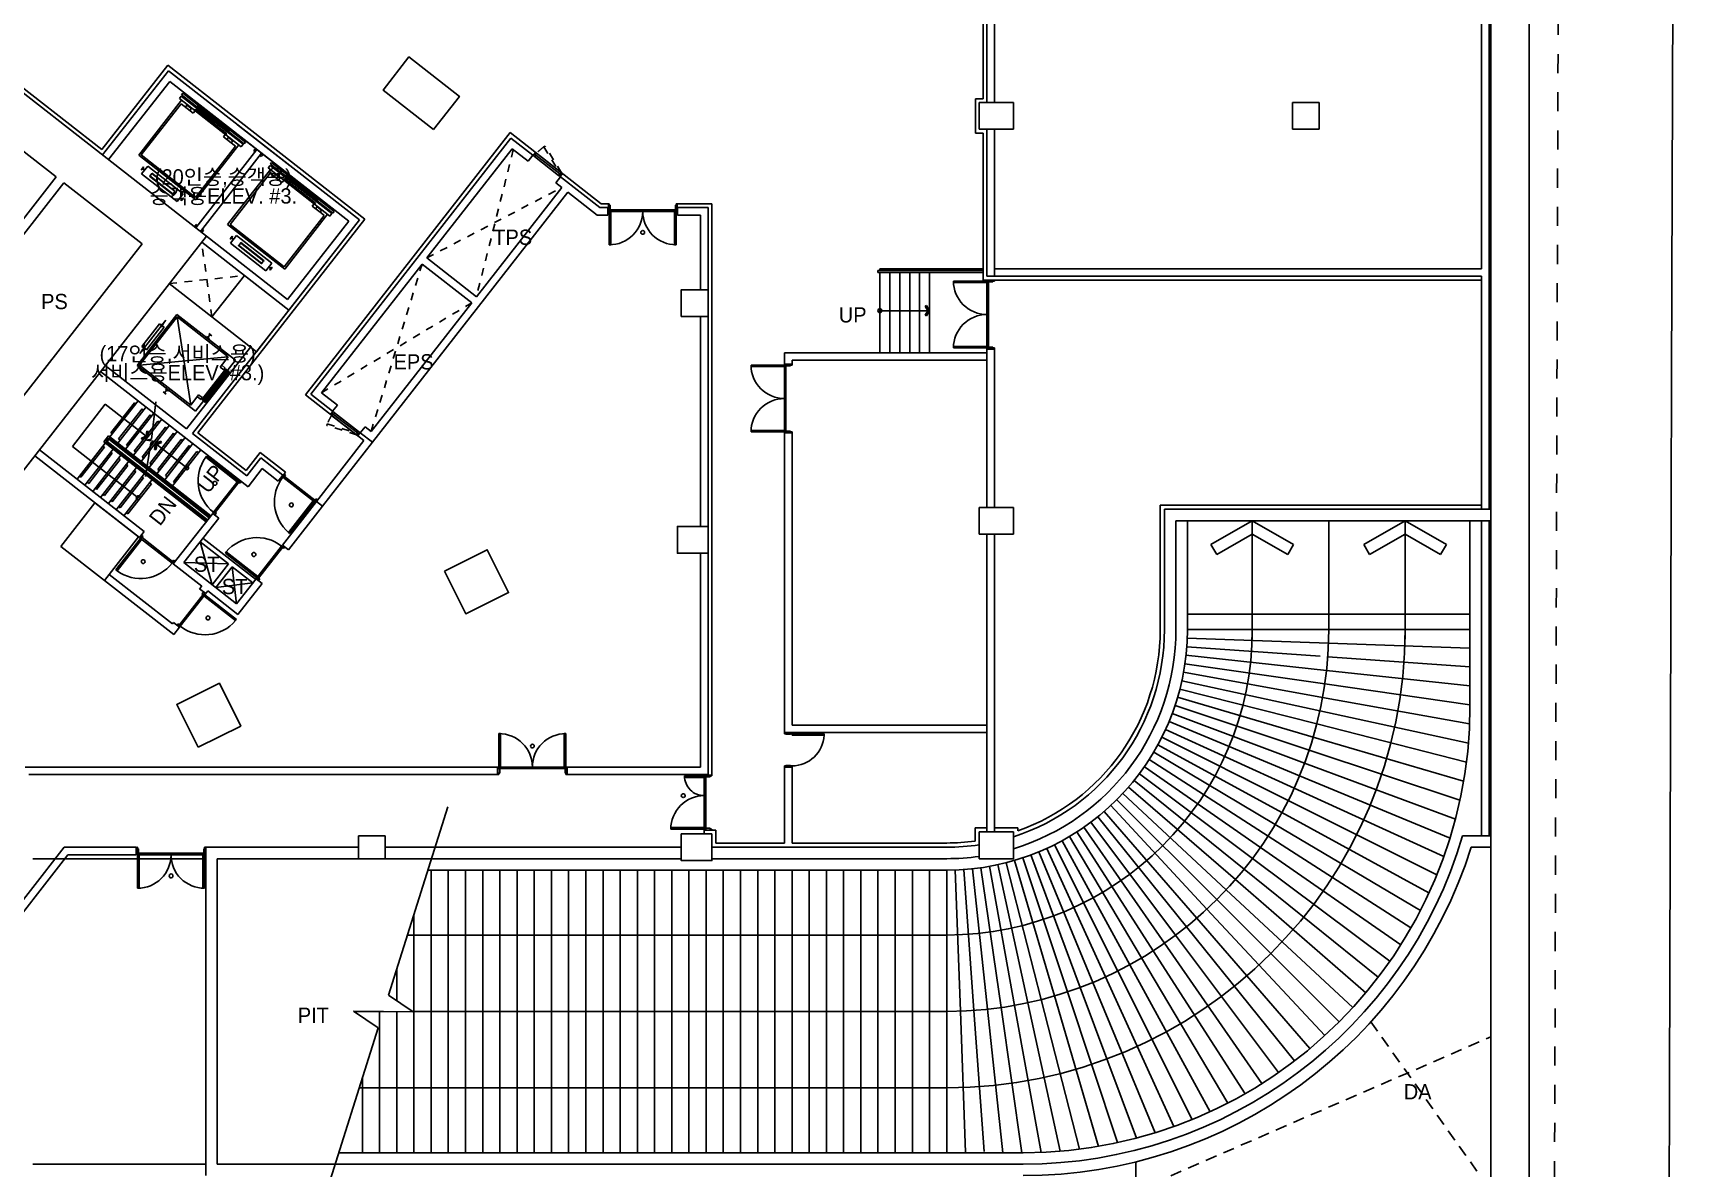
# Model space of a CAD drawing. Header units: millimetres. Extents: x -7718 to 414843, y 91724 to 341395.
# Drawn here: x 371578 to 414780, y 122059 to 151781 of the extents above; entities that cross this region are included whole.
import ezdxf
from ezdxf.enums import TextEntityAlignment as Align

# ---------------------------------------------------------------- set-up
doc = ezdxf.new("R2010")
doc.units = ezdxf.units.MM
doc.header["$LTSCALE"] = 200
doc.header["$MEASUREMENT"] = 0
doc.linetypes.add('HID', pattern=[5, 3, -2])
doc.linetypes.add('HIDDEN', pattern=[2, 1, -1])
doc.layers.add('e-plan', color=9, linetype='CONTINUOUS')
doc.styles.add('kiahn', font='HY울릉도L.TTF')

msp = doc.modelspace()

# ---------------------------------------------------------------- linework, layer by layer
at = {"layer": 'e-plan', "linetype": 'HIDDEN', "ltscale": 2.5}
for p, q in [((411481, 142730), (411780, 238346)), ((411325, 91740), (411481, 142730))]:
    msp.add_line(p, q, dxfattribs=at)
at = {"layer": 'e-plan'}
for p, q in [((414481, 142721), (414780, 238337)), ((409753, 181559), (409753, 94809)), ((410753, 180559), (410753, 93809)), ((409503, 171009), (409503, 145609)), ((409703, 171009), (409703, 139309)), ((396553, 149959), (396553, 159859)), ((396753, 149959), (396753, 159859)), ((396453, 150059), (396453, 159759)), ((373382, 148727), (369970, 151393)), ((375106, 150934), (373382, 148727)), ((375124, 150793), (373400, 148587)), ((375106, 150934), (380268, 146902, 0)), ((375124, 150793), (380128, 146885, 0)), ((370760, 150649), (376118, 146463)), ((375158, 150513), (373557, 148464)), ((375158, 150513), (379847, 146850)), ((374347, 148582), (375470, 150019)), ((375460, 149925), (374414, 148586)), ((375461, 150130), (375411, 150065)), ((377026, 148803), (375411, 150065)), ((375535, 149867), (375460, 149925)), ((375461, 150130), (377077, 148868)), ((375468, 150163), (375502, 150206)), ((375468, 150163), (377107, 148882)), ((377141, 148925), (375502, 150206)), ((396253, 149159), (396253, 150059)), ((396253, 150059), (396453, 150059)), ((397253, 149959), (396353, 149959)), ((396353, 149959), (396353, 149259)), ((397253, 149259), (397253, 149959)), ((405253, 149959), (404553, 149959)), ((404553, 149959), (404553, 149259)), ((405253, 149259), (405253, 149959)), ((370218, 149550), (372188, 148011)), ((375775, 149679), (375535, 149867)), ((375569, 149840), (375610, 149893)), ((375610, 149893), (375728, 149801)), ((375728, 149801), (375687, 149748)), ((375825, 149742), (375775, 149679)), ((375812, 149758), (375832, 149783)), ((376221, 149439), (375812, 149758)), ((375832, 149783), (376241, 149464)), ((375886, 149853), (375906, 149878)), ((376295, 149533), (375886, 149853)), ((375906, 149878), (376315, 149558)), ((376315, 149558), (376295, 149533)), ((376316, 149557), (376296, 149532)), ((376296, 149532), (376705, 149212)), ((376725, 149238), (376316, 149557)), ((376241, 149464), (376221, 149439)), ((376242, 149463), (376222, 149437)), ((376222, 149437), (376631, 149118)), ((376651, 149143), (376242, 149463)), ((376563, 149063), (376613, 149126)), ((376845, 148843), (376563, 149063)), ((376631, 149118), (376651, 149143)), ((376693, 149047), (376652, 148994)), ((376811, 148954), (376693, 149047)), ((376705, 149212), (376725, 149238)), ((378192, 148142), (376813, 149220)), ((378315, 148300), (376936, 149378)), ((384071, 149171), (378709, 142307)), ((386455, 147309), (384071, 149171)), ((396453, 149159), (396253, 149159)), ((396353, 149259), (397253, 149259)), ((396453, 145309), (396453, 149159)), ((396553, 145409), (396553, 149259)), ((396753, 145409), (396753, 149259)), ((404553, 149259), (405253, 149259)), ((375832, 147477), (376879, 148817)), ((377443, 148727), (375843, 146678)), ((376967, 148849), (375844, 147412)), ((377561, 148635), (375961, 146586)), ((376770, 148902), (376811, 148954)), ((376879, 148817), (376845, 148843)), ((377077, 148868), (377026, 148803)), ((377107, 148882), (377141, 148925)), ((377404, 148758), (377358, 148699)), ((377358, 148699), (377397, 148668)), ((384089, 149030), (378849, 142324)), ((384123, 148750), (381888, 145889)), ((384664, 148581), (384089, 149030)), ((384541, 148423), (384123, 148750)), ((385415, 148121), (384761, 148632)), ((374347, 148582), (375844, 147412)), ((374414, 148586), (375832, 147477)), ((374472, 148274), (374417, 148204)), ((374422, 148200), (374417, 148204)), ((374581, 148297), (374421, 148092)), ((374448, 148226), (374425, 148201)), ((374448, 148226), (374453, 148226)), ((374463, 148219), (374453, 148226)), ((374477, 148267), (374458, 148239)), ((374458, 148239), (374459, 148234)), ((374469, 148226), (374459, 148234)), ((374463, 148214), (374463, 148219)), ((374488, 148195), (374463, 148214)), ((374473, 148227), (374469, 148226)), ((374477, 148270), (374472, 148274)), ((374498, 148208), (374473, 148227)), ((374489, 148195), (374488, 148195)), ((374498, 148206), (374489, 148195)), ((374498, 148206), (374498, 148208)), ((375511, 147570), (374581, 148297)), ((377795, 148203), (376672, 146765)), ((377515, 148576), (377555, 148545)), ((377601, 148604), (377555, 148545)), ((377786, 148313), (377736, 148249)), ((377736, 148249), (379351, 146987)), ((379402, 147051), (377786, 148313)), ((377793, 148346), (377827, 148390)), ((379432, 147066), (377793, 148346)), ((377827, 148390), (379466, 147109)), ((384541, 148423), (384664, 148581)), ((385341, 148051), (384711, 148544)), ((385372, 148091), (384742, 148583)), ((372385, 147857), (367183, 141198)), ((372188, 148011), (368987, 143913)), ((372385, 147857), (374434, 146256)), ((374421, 148092), (375351, 147366)), ((374635, 148037), (374630, 148031)), ((375241, 147553), (374630, 148031)), ((375246, 147559), (374635, 148037)), ((374693, 148098), (374641, 148032)), ((374691, 148110), (374686, 148103)), ((375298, 147626), (374686, 148103)), ((375303, 147632), (374691, 148110)), ((376738, 146769), (377785, 148109)), ((377785, 148109), (377818, 148083)), ((377818, 148083), (378100, 147862)), ((377893, 148024), (377935, 148077)), ((377935, 148077), (378053, 147985)), ((378053, 147985), (378012, 147932)), ((378100, 147862), (378150, 147926)), ((378137, 147942), (378157, 147967)), ((378546, 147622), (378137, 147942)), ((378157, 147967), (378566, 147647)), ((378211, 148036), (378230, 148062)), ((378620, 147717), (378211, 148036)), ((378230, 148062), (378639, 147742)), ((385266, 147857), (385389, 148014)), ((385423, 147734), (385266, 147857)), ((386420, 147209), (385389, 148014)), ((375292, 147630), (375240, 147564)), ((375246, 147559), (375241, 147553)), ((375303, 147632), (375298, 147626)), ((375351, 147366), (375511, 147570)), ((375443, 147467), (375435, 147456)), ((375435, 147456), (375435, 147455)), ((375435, 147455), (375459, 147436)), ((375443, 147467), (375445, 147468)), ((375445, 147468), (375469, 147448)), ((375475, 147424), (375456, 147396)), ((375456, 147392), (375461, 147389)), ((375459, 147436), (375464, 147436)), ((375515, 147459), (375461, 147389)), ((375464, 147436), (375474, 147429)), ((375469, 147448), (375470, 147444)), ((375470, 147444), (375480, 147436)), ((375475, 147424), (375474, 147429)), ((375484, 147437), (375480, 147436)), ((375508, 147462), (375484, 147437)), ((375511, 147462), (375515, 147459)), ((378566, 147647), (378546, 147622)), ((378567, 147646), (378547, 147621)), ((378547, 147621), (378956, 147301)), ((378976, 147327), (378567, 147646)), ((378639, 147742), (378620, 147717)), ((378641, 147741), (378621, 147716)), ((378621, 147716), (379030, 147396)), ((379050, 147421), (378641, 147741)), ((378956, 147301), (378976, 147327)), ((379030, 147396), (379050, 147421)), ((380465, 141062), (385581, 147611)), ((383188, 144873), (385423, 147734)), ((386351, 147009), (385581, 147611)), ((380268, 146902, 0), (375897, 141306)), ((379203, 147001), (378157, 145661)), ((378169, 145595), (379292, 147033)), ((378938, 147310), (378888, 147247)), ((378888, 147247), (379129, 147059)), ((379018, 147230), (378977, 147178)), ((379136, 147138), (379018, 147230)), ((379095, 147085), (379136, 147138)), ((379129, 147059), (379203, 147001)), ((379402, 147051), (379351, 146987)), ((379432, 147066), (379466, 147109)), ((386633, 147009), (386351, 147009)), ((386633, 147209), (386420, 147209)), ((386643, 147309), (386455, 147309)), ((386633, 147009), (386633, 147209)), ((386668, 147309), (386643, 147309)), ((386643, 147309), (386643, 147109)), ((386643, 147109), (386668, 147109)), ((386668, 147269), (386668, 147309)), ((386688, 147269), (386668, 147269)), ((386668, 147109), (386668, 147149)), ((386668, 147149), (386688, 147149)), ((388418, 147109), (386668, 147109)), ((386668, 146234), (386668, 147109)), ((386668, 147109), (386708, 147109)), ((386688, 147149), (386688, 147269)), ((386688, 147149), (388398, 147149)), ((386708, 147109), (386708, 146234)), ((388418, 147109), (388378, 147109)), ((388378, 147109), (388378, 146234)), ((388398, 147269), (388418, 147269)), ((388398, 147149), (388398, 147269)), ((388418, 147149), (388398, 147149)), ((388418, 147269), (388418, 147309)), ((388418, 147309), (388443, 147309)), ((388418, 147109), (388418, 147149)), ((388443, 147109), (388418, 147109)), ((388418, 146234), (388418, 147109)), ((389353, 147309), (388443, 147309)), ((388443, 147309), (388443, 147109)), ((389253, 147209), (388453, 147209)), ((388453, 147009), (388453, 147209)), ((389053, 147009), (388453, 147009)), ((389053, 147009), (389053, 145059)), ((389253, 147209), (389253, 145059)), ((389353, 147309), (389353, 132349)), ((376118, 146463), (370177, 138859)), ((380127, 146884), (375756, 141289)), ((375803, 146709), (375849, 146768)), ((375849, 146768), (375889, 146738)), ((376000, 146555), (376046, 146614)), ((376007, 146645), (376046, 146614)), ((378246, 144801), (376118, 146463)), ((378169, 145595), (376672, 146765)), ((378157, 145661), (376738, 146769)), ((376797, 146458), (376742, 146387)), ((376746, 146276), (376906, 146481)), ((376801, 146454), (376797, 146458)), ((376906, 146481), (377836, 145754)), ((379847, 146850), (378246, 144801)), ((380128, 146885, 0), (378280, 144520)), ((374434, 146256), (371233, 142159)), ((378280, 144520), (375995, 146305)), ((376747, 146384), (376742, 146387)), ((377676, 145549), (376746, 146276)), ((376773, 146409), (376750, 146384)), ((376773, 146409), (376778, 146410)), ((376788, 146402), (376778, 146410)), ((376802, 146451), (376783, 146422)), ((376783, 146422), (376784, 146418)), ((376794, 146410), (376784, 146418)), ((376788, 146398), (376788, 146402)), ((376813, 146379), (376788, 146398)), ((376798, 146410), (376794, 146410)), ((376823, 146391), (376798, 146410)), ((376814, 146379), (376813, 146379)), ((376823, 146390), (376814, 146379)), ((376823, 146390), (376823, 146391)), ((376960, 146221), (376955, 146214)), ((376955, 146214), (377566, 145737)), ((376960, 146221), (377571, 145743)), ((377018, 146282), (376966, 146216)), ((377016, 146293), (377011, 146287)), ((377011, 146287), (377623, 145809)), ((377016, 146293), (377628, 145815)), ((386708, 146234), (386668, 146234)), ((388378, 146234), (388418, 146234)), ((377617, 145814), (377565, 145748)), ((377571, 145743), (377566, 145737)), ((377628, 145815), (377623, 145809)), ((377836, 145754), (377676, 145549)), ((377768, 145651), (377760, 145640)), ((377760, 145640), (377760, 145639)), ((377760, 145639), (377784, 145619)), ((377768, 145651), (377770, 145651)), ((377770, 145651), (377794, 145632)), ((377800, 145608), (377781, 145579)), ((377784, 145619), (377789, 145620)), ((377840, 145642), (377786, 145572)), ((377789, 145620), (377799, 145612)), ((377794, 145632), (377795, 145628)), ((377795, 145628), (377805, 145620)), ((377800, 145608), (377799, 145612)), ((377809, 145620), (377805, 145620)), ((377832, 145646), (377809, 145620)), ((377836, 145646), (377840, 145642)), ((381765, 145731), (379130, 142359)), ((383065, 144716), (381765, 145731)), ((383188, 144873), (381888, 145889)), ((393753, 145559), (393753, 145609)), ((393753, 145609), (396453, 145609)), ((394013, 145559), (394013, 145609)), ((394273, 145559), (394273, 145609)), ((394533, 145559), (394533, 145609)), ((394793, 145559), (394793, 145609)), ((395053, 145559), (395053, 145609)), ((395053, 145559), (395053, 145609)), ((409503, 145609), (396753, 145609)), ((376265, 144344), (375146, 145218)), ((377781, 145576), (377786, 145572)), ((393703, 145509), (393703, 145559)), ((393703, 145559), (396453, 145559)), ((393703, 145509), (396453, 145509)), ((393753, 143409), (393753, 145509)), ((394013, 143409), (394013, 145509)), ((394273, 143409), (394273, 145509)), ((394533, 143409), (394533, 145509)), ((394793, 143409), (394793, 145509)), ((395053, 143409), (395053, 145509)), ((395053, 143409), (395053, 145509)), ((395678, 145284), (396553, 145284)), ((395678, 145244), (395678, 145284)), ((396553, 145244), (395678, 145244)), ((409503, 145309), (396453, 145309)), ((396753, 145409), (396553, 145409)), ((396553, 145284), (396553, 145309)), ((396553, 145309), (396753, 145309)), ((396553, 143534), (396553, 145284)), ((396553, 145284), (396553, 145244)), ((396593, 145284), (396553, 145284)), ((396593, 145264), (396593, 145284)), ((396593, 145264), (396593, 143554)), ((396713, 145264), (396593, 145264)), ((396753, 145284), (396713, 145284)), ((396713, 145284), (396713, 145264)), ((409503, 145409), (396753, 145409)), ((396753, 145309), (396753, 145284)), ((409503, 145409), (409503, 139309)), ((374304, 143077), (375345, 144409)), ((374367, 143085), (375352, 144346)), ((376877, 143211), (375345, 144409)), ((376692, 143299), (375352, 144346)), ((375707, 142038), (375352, 144346)), ((380430, 141343), (383065, 144716)), ((389053, 144359), (389053, 138859)), ((389253, 144359), (389253, 132359)), ((393753, 144509), (395053, 144509)), ((394975, 144648), (394942, 144625)), ((394942, 144625), (395008, 144509)), ((395008, 144509), (394942, 144392)), ((394942, 144392), (394975, 144373)), ((395053, 144509), (394975, 144648)), ((394975, 144373), (395053, 144509)), ((374379, 143389), (375060, 144261)), ((374430, 143575), (374892, 144166)), ((374548, 143483), (375010, 144074)), ((375010, 144074), (374892, 144166)), ((374916, 144116), (374946, 144155)), ((374955, 144085), (374916, 144116)), ((374986, 144125), (374946, 144155)), ((374955, 144085), (374986, 144125)), ((375016, 144164), (374977, 144195)), ((376158, 143805), (376220, 143884)), ((376259, 143853), (376180, 143915)), ((374462, 143455), (374423, 143486)), ((374548, 143483), (374430, 143575)), ((374454, 143525), (374485, 143564)), ((374493, 143494), (374454, 143525)), ((374524, 143534), (374485, 143564)), ((374493, 143494), (374524, 143534)), ((377273, 143556), (375599, 141412)), ((376197, 143774), (376119, 143836)), ((396553, 143574), (395678, 143574)), ((395678, 143574), (395678, 143534)), ((395678, 143534), (396553, 143534)), ((396553, 143534), (396553, 143574)), ((396593, 143534), (396553, 143534)), ((396553, 143534), (396553, 143509)), ((396553, 143509), (396753, 143509)), ((396553, 143499), (396753, 143499)), ((396553, 139359), (396553, 143499)), ((396713, 143554), (396593, 143554)), ((396593, 143554), (396593, 143534)), ((396713, 143534), (396713, 143554)), ((396753, 143534), (396713, 143534)), ((396753, 143509), (396753, 143534)), ((396753, 139359), (396753, 143499)), ((373471, 143075), (375599, 141412)), ((375837, 141880), (374304, 143077)), ((376692, 143299), (374367, 143085)), ((375707, 142038), (374367, 143085)), ((375837, 141880), (376877, 143211)), ((376483, 143031), (376692, 143299)), ((376577, 142957), (376483, 143031)), ((376577, 142957, 0), (376483, 143031, 0)), ((376614, 143005), (376520, 143078)), ((376614, 143005, 0), (376520, 143078, 0)), ((376577, 142957), (376614, 143005)), ((376577, 142957, 0), (376614, 143005, 0)), ((390378, 143084), (391253, 143084)), ((390378, 143044), (390378, 143084)), ((391253, 143044), (390378, 143044)), ((396553, 143409), (391253, 143409)), ((391253, 143409), (391253, 143109)), ((391253, 143084), (391253, 143109)), ((391253, 143109), (391453, 143109)), ((391253, 141334), (391253, 143084)), ((391253, 143084), (391253, 143044)), ((391293, 143084), (391253, 143084)), ((391293, 143064), (391293, 143084)), ((391293, 143064), (391293, 141354)), ((391413, 143064), (391293, 143064)), ((391453, 143084), (391413, 143084)), ((391413, 143084), (391413, 143064)), ((396553, 143209), (391453, 143209)), ((391453, 143209), (391453, 143109)), ((391453, 143109), (391453, 143084)), ((377209, 139900), (373348, 142917)), ((375996, 142180), (376624, 142984)), ((376027, 142156), (376655, 142960)), ((376690, 142933), (376062, 142129)), ((376093, 142104), (376721, 142908)), ((376341, 142558, 0), (376310, 142582, 0)), ((376341, 142558), (376310, 142582)), ((376655, 142960), (376624, 142984)), ((376655, 142960, 0), (376624, 142984, 0)), ((376721, 142908), (376690, 142933)), ((414325, 91724), (414481, 142721)), ((373594, 141202), (374333, 142147)), ((375065, 142324), (374986, 142386)), ((375087, 142434), (375025, 142355)), ((375126, 142403), (375047, 142465)), ((375707, 142038), (375916, 142306)), ((375974, 142185), (375879, 142259)), ((376011, 142232), (375916, 142306)), ((375974, 142185), (376011, 142232)), ((376027, 142156), (375996, 142180)), ((376407, 142506, 0), (376376, 142531, 0)), ((376407, 142506), (376376, 142531)), ((378709, 142307), (380245, 141107)), ((378849, 142324), (379424, 141875)), ((379130, 142359), (379548, 142032)), ((372609, 140956), (373471, 142059)), ((373471, 142059), (374578, 141194)), ((374232, 142099), (373616, 141311)), ((373799, 141042), (374538, 141987)), ((374437, 141939), (373821, 141151)), ((374004, 140882), (374743, 141827)), ((374642, 141779), (374026, 140991)), ((374271, 142069), (374232, 142099)), ((374476, 141908), (374437, 141939)), ((374681, 141748), (374642, 141779)), ((374797, 142123), (374678, 141148)), ((376062, 142129), (376093, 142104)), ((380052, 141257), (379398, 141768)), ((379548, 142032), (379424, 141875)), ((380071, 141306), (379441, 141799)), ((380102, 141345), (379472, 141838)), ((373616, 141311), (373656, 141281)), ((374209, 140722), (374948, 141667)), ((374847, 141619), (374231, 140831)), ((374414, 140561), (375152, 141507)), ((375051, 141459), (374436, 140671)), ((374543, 141222), (374562, 141354)), ((374562, 141354), (374601, 141349)), ((374601, 141349), (374578, 141194)), ((374618, 140401), (375357, 141347)), ((375256, 141299), (374641, 140511)), ((374886, 141588), (374847, 141619)), ((375091, 141428), (375051, 141459)), ((375296, 141268), (375256, 141299)), ((375756, 141289), (377175, 140181)), ((375897, 141306), (377157, 140321)), ((380273, 141466), (380149, 141308)), ((380149, 141308), (380465, 141062)), ((380273, 141466), (380430, 141343)), ((391253, 141374), (390378, 141374)), ((390378, 141374), (390378, 141334)), ((390378, 141334), (391253, 141334)), ((391253, 141334), (391253, 141374)), ((391293, 141334), (391253, 141334)), ((391253, 141334), (391253, 141309)), ((391253, 141309), (391253, 133459)), ((391253, 141309), (391453, 141309)), ((391413, 141354), (391293, 141354)), ((391293, 141354), (391293, 141334)), ((391413, 141334), (391413, 141354)), ((391453, 141334), (391413, 141334)), ((391453, 141309), (391453, 141334)), ((391453, 141309), (391453, 133659)), ((371747, 140868), (374489, 138726)), ((374331, 139611), (372609, 140956)), ((372732, 140099), (373471, 141044)), ((372833, 140147), (373449, 140935)), ((372937, 139938), (373676, 140884)), ((373449, 140935), (373409, 140965)), ((373432, 141075), (373555, 141233)), ((373432, 141075), (376111, 138982)), ((373488, 141082), (373562, 141176)), ((373488, 141082), (376135, 139013)), ((373523, 141086), (373566, 141141)), ((373523, 141086), (376151, 139033)), ((373555, 141233), (376234, 139139)), ((373562, 141176), (376209, 139108)), ((373566, 141141), (376194, 139088)), ((373821, 141151), (373861, 141120)), ((374026, 140991), (374065, 140960)), ((374419, 141171), (374543, 141222)), ((374431, 141132), (374419, 141171)), ((374578, 141194), (374431, 141132)), ((374664, 141049), (374523, 140165)), ((374678, 141148), (374548, 141116)), ((374548, 141116), (374787, 141087)), ((374787, 141087), (374664, 141049)), ((374783, 141034), (374758, 140877)), ((374758, 140877), (374799, 140875)), ((374927, 141093), (374783, 141034)), ((374783, 141034), (375603, 140394)), ((374799, 140875), (374818, 141007)), ((374818, 141007), (374942, 141058)), ((374823, 140241), (375562, 141187)), ((375461, 141139), (374846, 140351)), ((374942, 141058), (374927, 141093)), ((375028, 140081), (375767, 141027)), ((375666, 140979), (375050, 140191)), ((375233, 139921), (375972, 140867)), ((375501, 141108), (375461, 141139)), ((375705, 140948), (375666, 140979)), ((380245, 141107), (379002, 139515)), ((380465, 141062), (379159, 139392)), ((371624, 140711), (374366, 138568)), ((373038, 139986), (373654, 140774)), ((373142, 139778), (373881, 140724)), ((373243, 139826), (373859, 140614)), ((373347, 139618), (374086, 140564)), ((373448, 139666), (374063, 140454)), ((373654, 140774), (373614, 140805)), ((373859, 140614), (373819, 140645)), ((374063, 140454), (374024, 140485)), ((374231, 140831), (374270, 140800)), ((374436, 140671), (374475, 140640)), ((374641, 140511), (374680, 140480)), ((375871, 140819), (375255, 140031)), ((375910, 140788), (375871, 140819)), ((376124, 140703), (376100, 140672)), ((376100, 140672), (376927, 140026)), ((376951, 140057), (376124, 140703)), ((377527, 140794), (377157, 140321)), ((377544, 140654), (377175, 140181)), ((377527, 140794), (378189, 140277)), ((377544, 140654), (378119, 140204)), ((372794, 140177), (372833, 140147)), ((372999, 140017), (373038, 139986)), ((373552, 139458), (374290, 140404)), ((373653, 139506), (374268, 140294)), ((373757, 139298), (374495, 140244)), ((373858, 139346), (374473, 140134)), ((373961, 139138), (374700, 140084)), ((374062, 139186), (374678, 139974)), ((374268, 140294), (374229, 140325)), ((374473, 140134), (374434, 140165)), ((374678, 139974), (374639, 140005)), ((374846, 140351), (374885, 140320)), ((375050, 140191), (375090, 140160)), ((375255, 140031), (375295, 140000)), ((376951, 140057), (376305, 139230)), ((376970, 140017), (376349, 139221)), ((376927, 140026), (376951, 140057)), ((376951, 140057), (376967, 140077)), ((376983, 140033), (376951, 140057)), ((376967, 140077), (377030, 140028)), ((376970, 140017), (376983, 140033)), ((377002, 139992), (376970, 140017)), ((377030, 140028), (377002, 139992)), ((377579, 140373), (377209, 139900)), ((377579, 140373), (377996, 140047)), ((377996, 140047), (378119, 140204)), ((378103, 140167), (378152, 140230)), ((378122, 140151), (378103, 140167)), ((378147, 140183), (378122, 140151)), ((378950, 139505), (378122, 140151)), ((378163, 140170), (378147, 140183)), ((378152, 140230), (378189, 140277)), ((378152, 140230), (378187, 140202)), ((378187, 140202), (378163, 140170)), ((378959, 139549), (378163, 140170)), ((373203, 139857), (373243, 139826)), ((373408, 139697), (373448, 139666)), ((378983, 139580), (378959, 139549)), ((378959, 139549), (378974, 139536)), ((378969, 139489), (379019, 139552)), ((379019, 139552), (378983, 139580)), ((373613, 139537), (373653, 139506)), ((373818, 139377), (373858, 139346)), ((374023, 139217), (374062, 139186)), ((375249, 137878), (376283, 139202)), ((376283, 139202), (376441, 139079)), ((376305, 139230), (376289, 139210)), ((376289, 139210), (376352, 139161)), ((376336, 139205), (376305, 139230)), ((376349, 139221), (376336, 139205)), ((376380, 139196), (376349, 139221)), ((376352, 139161), (376380, 139196)), ((378109, 138372), (379002, 139515)), ((378267, 138249), (379159, 139392)), ((378272, 138703), (378918, 139529)), ((378950, 139505), (378304, 138678)), ((378918, 139529), (378950, 139505)), ((378974, 139536), (378950, 139505)), ((378950, 139505), (378969, 139489)), ((379002, 139515), (379159, 139392)), ((397253, 139359), (396353, 139359)), ((396353, 139359), (396353, 138659)), ((397253, 138659), (397253, 139359)), ((401093, 139419), (401093, 136159)), ((409503, 139419), (401093, 139419)), ((401203, 139309), (401203, 136134)), ((409753, 139309), (401203, 139309)), ((374366, 138568), (374489, 138726)), ((375530, 137913), (376441, 139079)), ((378304, 138678), (378272, 138703)), ((401503, 139009), (401503, 136134)), ((409753, 139009), (401503, 139009)), ((401803, 139009), (401803, 136134)), ((402420, 138390), (403503, 139009)), ((403503, 139009), (403503, 135909)), ((403503, 139009), (404585, 138390)), ((406420, 138390), (407503, 139009)), ((407503, 139009), (407503, 135909)), ((407503, 139009), (408585, 138390)), ((409203, 134159), (409203, 139009)), ((409503, 139009), (409503, 130759)), ((409703, 139009), (409703, 130759)), ((374394, 138546), (373748, 137720)), ((373780, 137695), (374425, 138522)), ((374374, 138562), (374423, 138625)), ((374394, 138546), (374374, 138562)), ((374418, 138578), (374394, 138546)), ((374394, 138546), (375221, 137900)), ((374425, 138522), (374394, 138546)), ((374434, 138566), (374418, 138578)), ((374423, 138625), (374459, 138597)), ((374459, 138597), (374434, 138566)), ((374434, 138566), (375230, 137944)), ((375954, 138457), (376695, 137878)), ((376028, 138551), (377407, 137474)), ((377441, 137517), (378088, 138345)), ((377485, 137508), (378107, 138304)), ((378088, 138345), (378103, 138364)), ((378119, 138320), (378088, 138345)), ((378103, 138364), (378166, 138315)), ((378107, 138304), (378119, 138320)), ((378138, 138280), (378107, 138304)), ((378109, 138372), (378267, 138249)), ((378166, 138315), (378138, 138280)), ((396353, 138659), (397253, 138659)), ((396553, 130859), (396553, 138659)), ((396753, 130859), (396753, 138659)), ((402573, 138122), (402420, 138390)), ((403503, 138653), (402575, 138123)), ((403503, 138653), (404430, 138123)), ((404585, 138390), (404432, 138122)), ((406573, 138122), (406420, 138390)), ((407503, 138653), (406575, 138123)), ((407503, 138653), (408430, 138123)), ((408585, 138390), (408432, 138122)), ((375246, 137932), (375221, 137900)), ((375221, 137900), (375241, 137885)), ((375255, 137975), (375230, 137944)), ((375230, 137944), (375246, 137932)), ((375241, 137885), (375290, 137948)), ((375249, 137878), (375997, 137294)), ((375290, 137948), (375255, 137975)), ((375530, 137913), (376909, 136836)), ((376270, 137334), (376695, 137878)), ((376615, 138163), (376639, 138195)), ((377441, 137517), (376615, 138163)), ((376639, 138195), (377466, 137549)), ((389053, 138159), (389053, 132559)), ((373450, 137444), (375262, 136028)), ((373573, 137601), (375228, 136309)), ((373748, 137720), (373780, 137695)), ((376365, 137260), (376790, 137804)), ((376790, 137804), (377333, 137379)), ((376909, 136836), (377420, 137490)), ((377420, 137490), (377577, 137366)), ((377441, 137517), (377426, 137497)), ((377426, 137497), (377489, 137448)), ((377466, 137549), (377441, 137517)), ((377473, 137493), (377441, 137517)), ((377485, 137508), (377473, 137493)), ((377517, 137484), (377485, 137508)), ((377489, 137448), (377517, 137484)), ((376034, 137081), (375412, 136285)), ((376078, 137072), (375432, 136245)), ((375997, 137294), (375942, 137223)), ((376100, 137100), (375942, 137223)), ((376030, 137141), (376003, 137105)), ((376003, 137105), (376034, 137081)), ((376094, 137092), (376030, 137141)), ((376034, 137081), (376047, 137097)), ((376047, 137097), (376078, 137072)), ((376053, 137040), (376078, 137072)), ((376880, 136394), (376053, 137040)), ((376078, 137072), (376094, 137092)), ((376078, 137072), (376905, 136426)), ((376155, 137170), (376100, 137100)), ((376155, 137170), (376943, 136555)), ((376943, 136555), (377577, 137366)), ((375228, 136309), (375253, 136340)), ((375410, 136217), (375253, 136340)), ((375262, 136028), (375410, 136217)), ((375353, 136274), (375381, 136310)), ((375416, 136225), (375353, 136274)), ((375381, 136310), (375412, 136285)), ((375412, 136285), (375400, 136269)), ((375400, 136269), (375432, 136245)), ((375432, 136245), (375416, 136225)), ((376905, 136426), (376880, 136394)), ((391453, 133659), (396553, 133659)), ((383778, 133434), (383778, 132559)), ((383818, 133434), (383778, 133434)), ((383818, 132559), (383818, 133434)), ((385488, 132559), (385488, 133434)), ((385488, 133434), (385528, 133434)), ((385528, 133434), (385528, 132559)), ((391253, 133459), (396553, 133459)), ((391253, 133459), (391253, 133429)), ((391453, 133459), (391253, 133459)), ((391253, 133429), (391293, 133429)), ((391293, 133429), (391293, 133419)), ((391293, 133419), (391413, 133419)), ((391413, 133419), (391413, 133429)), ((391413, 133429), (391453, 133429)), ((391453, 133429), (391453, 133459)), ((392292, 133429), (391453, 133429)), ((391453, 133429), (391453, 133389)), ((391453, 133389), (392292, 133389)), ((392292, 133389), (392292, 133429)), ((383743, 132559), (371372, 132559)), ((383743, 132359), (371469, 132359)), ((383743, 132559), (383743, 132359)), ((383753, 132359), (383753, 132559)), ((383753, 132559), (383778, 132559)), ((383778, 132359), (383753, 132359)), ((385528, 132559), (383778, 132559)), ((383778, 132559), (383778, 132519)), ((383778, 132559), (383818, 132559)), ((383778, 132519), (383798, 132519)), ((383798, 132399), (383778, 132399)), ((383778, 132399), (383778, 132359)), ((383798, 132519), (385508, 132519)), ((383798, 132519), (383798, 132399)), ((385528, 132559), (385488, 132559)), ((385528, 132519), (385508, 132519)), ((385508, 132519), (385508, 132399)), ((385508, 132399), (385528, 132399)), ((385553, 132559), (385528, 132559)), ((385528, 132559), (385528, 132519)), ((385528, 132399), (385528, 132359)), ((385528, 132359), (385553, 132359)), ((385553, 132359), (385553, 132559)), ((389053, 132559), (385563, 132559)), ((385563, 132559), (385563, 132359)), ((389253, 132359), (385563, 132359)), ((388638, 132324), (389153, 132324)), ((388638, 132284), (388638, 132324)), ((389153, 132284), (388638, 132284)), ((389353, 132349), (389153, 132349)), ((389153, 132349), (389153, 132324)), ((389153, 132324), (389153, 130934)), ((389153, 132324), (389193, 132324)), ((389153, 132324), (389153, 132284)), ((389193, 132324), (389193, 132304)), ((389193, 130954), (389193, 132304)), ((389193, 132304), (389313, 132304)), ((389313, 132304), (389313, 132324)), ((389313, 132324), (389353, 132324)), ((389353, 132324), (389353, 132349)), ((391253, 132559), (391253, 132589)), ((391253, 132589), (391293, 132589)), ((391253, 132559), (391253, 130569)), ((391453, 132559), (391253, 132559)), ((391293, 132589), (391293, 132599)), ((391293, 132599), (391413, 132599)), ((391413, 132599), (391413, 132589)), ((391413, 132589), (391453, 132589)), ((391453, 132589), (391453, 132559)), ((391453, 132559), (391453, 130569)), ((380888, 126588), (382442, 131519)), ((389153, 130974), (388278, 130974)), ((388278, 130974), (388278, 130934)), ((388278, 130934), (389153, 130934)), ((389153, 130934), (389153, 130974)), ((389153, 130909), (389153, 130934)), ((389153, 130934), (389193, 130934)), ((389153, 130909), (389453, 130909)), ((389153, 130909), (389153, 130809)), ((389353, 130909), (389153, 130909)), ((389193, 130934), (389193, 130954)), ((389193, 130954), (389313, 130954)), ((389313, 130954), (389313, 130934)), ((389313, 130934), (389353, 130934)), ((389353, 130934), (389353, 130909)), ((389453, 130909), (389453, 130569)), ((396553, 130969), (396243, 130969)), ((396243, 130969), (396243, 130618)), ((397363, 130969), (396753, 130969)), ((397363, 130887), (397363, 130969)), ((380803, 130759), (380103, 130759)), ((380103, 130759), (380103, 130159)), ((380803, 130159), (380803, 130759)), ((389453, 130569), (391253, 130569)), ((395503, 130569), (391453, 130569)), ((397253, 130859), (396353, 130859)), ((396353, 130859), (396353, 130159)), ((397253, 130159), (397253, 130859)), ((409011, 130759), (409753, 130759)), ((369753, 127075), (372396, 130459)), ((369953, 127006), (372494, 130259)), ((371578, 130159), (376103, 130159)), ((374283, 130459), (372396, 130459)), ((374283, 130259), (372494, 130259)), ((374283, 130459), (374283, 130259)), ((374318, 130459), (374293, 130459)), ((374293, 130459), (374293, 130259)), ((374293, 130259), (374318, 130259)), ((374318, 130419), (374318, 130459)), ((374338, 130419), (374318, 130419)), ((374318, 130259), (374318, 130299)), ((374318, 130299), (374338, 130299)), ((374318, 130259), (376068, 130259)), ((374318, 129384), (374318, 130259)), ((374318, 130259), (374358, 130259)), ((374338, 130299), (374338, 130419)), ((376048, 130299), (374338, 130299)), ((374358, 130259), (374358, 129384)), ((376068, 130259), (376028, 130259)), ((376028, 130259), (376028, 129384)), ((376048, 130419), (376068, 130419)), ((376048, 130299), (376048, 130419)), ((376068, 130299), (376048, 130299)), ((376068, 130419), (376068, 130459)), ((376068, 130459), (376093, 130459)), ((376068, 130259), (376068, 130299)), ((376093, 130259), (376068, 130259)), ((376068, 129384), (376068, 130259)), ((376093, 130459), (376093, 130259)), ((376103, 130459), (376103, 121859)), ((380103, 130459), (376103, 130459)), ((380103, 130459), (376150, 130459)), ((380103, 130159), (376403, 130159)), ((376403, 130159), (376403, 122159)), ((380103, 130159), (380803, 130159)), ((388553, 130459), (380803, 130459)), ((388553, 130159), (380803, 130159)), ((395503, 130459), (389353, 130459)), ((395503, 130159), (389353, 130159)), ((396353, 130159), (397253, 130159)), ((409233, 130459), (409753, 130459)), ((395503, 129859), (381919, 129859)), ((374358, 129384), (374318, 129384)), ((376028, 129384), (376068, 129384)), ((395503, 128159), (381383, 128159)), ((381535, 126148), (380888, 126588)), ((380617, 125729), (379970, 126169)), ((379970, 126169), (381535, 126148)), ((379063, 120798), (380617, 125729)), ((395503, 124159), (380122, 124159)), ((379587, 122459), (397503, 122459)), ((376103, 122159), (371578, 122159)), ((376403, 122159), (397503, 122159)), ((400452, 122217), (400452, 121459))]:
    msp.add_line(p, q, dxfattribs=at)
at = {"layer": 'e-plan', "linetype": 'HIDDEN'}
for p, q in [((384155, 148725), (383188, 144873)), ((381888, 145889), (385423, 147734)), ((376265, 144344), (375995, 146305)), ((380430, 141343), (381765, 145731)), ((375146, 145218), (377114, 145431)), ((379130, 142359), (383065, 144716))]:
    msp.add_line(p, q, dxfattribs=at)
at = {"layer": 'e-plan', "linetype": 'Continuous'}
for p, q in [((405503, 139009), (405503, 136159)), ((401803, 136559), (405503, 136559)), ((405503, 136559), (409203, 136559)), ((401803, 136159), (405503, 136159)), ((405503, 136159), (409203, 136159)), ((401787, 135709), (405278, 135459)), ((401799, 135934), (405496, 135802)), ((405496, 135802), (409194, 135670)), ((401738, 135262), (405401, 134735)), ((401766, 135485), (405445, 135090)), ((405477, 135445), (409203, 135179)), ((401659, 134819), (405274, 134033)), ((401702, 135040), (405344, 134383)), ((405445, 135090), (409203, 134686)), ((401547, 134384), (405098, 133341)), ((401607, 134601), (405192, 133686)), ((405344, 134383), (409193, 133689)), ((405401, 134735), (409203, 134189)), ((401405, 133957), (404872, 132664)), ((401480, 134169), (404991, 133001)), ((405274, 134033), (409162, 133187)), ((401233, 133541), (404599, 132004)), ((401323, 133748), (404741, 132332)), ((405192, 133686), (409109, 132686)), ((401032, 133139), (404279, 131366)), ((401136, 133339), (404445, 131682)), ((405098, 133341), (409035, 132185)), ((400802, 132753), (403915, 130752)), ((400921, 132944), (404103, 131056)), ((404872, 132664), (408820, 131191)), ((404991, 133001), (408938, 131687)), ((400408, 132206), (403289, 129884)), ((400546, 132383), (403508, 130166)), ((400678, 132566), (403717, 130455)), ((404741, 132332), (408680, 130700)), ((400114, 131866), (402822, 129344)), ((400264, 132033), (403060, 129610)), ((404599, 132004), (408518, 130215)), ((399628, 131397), (402051, 128601)), ((399796, 131548), (402317, 128840)), ((399957, 131704), (402574, 129088)), ((404279, 131366), (408129, 129264)), ((404445, 131682), (408334, 129735)), ((399096, 130984), (401206, 127944)), ((399278, 131115), (401495, 128153)), ((399456, 131253), (401777, 128372)), ((404103, 131056), (407904, 128801)), ((398323, 130525), (399979, 127216)), ((398522, 130629), (400295, 127382)), ((398717, 130740), (400605, 127558)), ((398909, 130859), (400909, 127746)), ((403915, 130752), (407657, 128347)), ((397061, 130054), (397976, 126469)), ((397277, 130114), (398320, 126564)), ((397492, 130181), (398661, 126670)), ((397704, 130256), (398997, 126789)), ((397913, 130338), (399329, 126920)), ((398120, 130428), (399657, 127062)), ((403508, 130166), (407105, 127473)), ((403717, 130455), (407391, 127904)), ((382003, 129859), (382003, 126159)), ((382453, 129859), (382453, 126159)), ((382903, 129859), (382903, 126159)), ((383353, 129859), (383353, 126159)), ((383803, 129859), (383803, 126159)), ((384253, 129859), (384253, 126159)), ((384703, 129859), (384703, 126159)), ((385153, 129859), (385153, 126159)), ((385603, 129859), (385603, 126159)), ((386053, 129859), (386053, 126159)), ((386503, 129859), (386503, 126159)), ((386953, 129859), (386953, 126159)), ((387403, 129859), (387403, 126159)), ((387853, 129859), (387853, 126159)), ((388303, 129859), (388303, 126159)), ((388753, 129859), (388753, 126159)), ((389203, 129859), (389203, 126159)), ((389653, 129859), (389653, 126159)), ((390103, 129859), (390103, 126159)), ((390553, 129859), (390553, 126159)), ((391003, 129859), (391003, 126159)), ((391453, 129859), (391453, 126159)), ((391903, 129859), (391903, 126159)), ((392353, 129859), (392353, 126159)), ((392803, 129859), (392803, 126159)), ((393253, 129859), (393253, 126159)), ((393703, 129859), (393703, 126159)), ((394153, 129859), (394153, 126159)), ((394603, 129859), (394603, 126159)), ((395053, 129859), (395053, 126159)), ((395503, 129859), (395503, 126159)), ((395503, 129859), (395503, 126159)), ((395727, 129863), (395859, 126165)), ((395952, 129875), (396216, 126184)), ((396176, 129895), (396572, 126216)), ((396399, 129923), (396926, 126260)), ((396621, 129959), (397278, 126317)), ((396842, 130003), (397628, 126387)), ((403060, 129610), (406476, 126650)), ((403289, 129884), (406799, 127055)), ((402822, 129344), (406134, 126260)), ((402317, 128840), (405401, 125527)), ((402574, 129088), (405776, 125885)), ((381553, 128697), (381553, 126159)), ((401777, 128372), (404606, 124862)), ((402051, 128601), (405011, 125185)), ((401206, 127944), (403757, 124270)), ((401495, 128153), (404188, 124557)), ((400605, 127558), (402860, 123757)), ((400909, 127746), (403314, 124004)), ((381103, 127269), (381103, 126442)), ((399657, 127062), (401446, 123143)), ((399979, 127216), (401926, 123327)), ((400295, 127382), (402397, 123532)), ((398661, 126670), (399974, 122723)), ((398997, 126789), (400470, 122841)), ((399329, 126920), (400961, 122981)), ((380753, 126159), (379986, 126159)), ((380653, 126160), (380653, 122459)), ((381103, 126154), (381103, 122459)), ((395503, 126159), (381520, 126159)), ((381553, 126159), (381553, 122459)), ((382003, 126159), (382003, 122459)), ((382453, 126159), (382453, 122459)), ((382903, 126159), (382903, 122459)), ((383353, 126159), (383353, 122459)), ((383803, 126159), (383803, 122459)), ((384253, 126159), (384253, 122459)), ((384703, 126159), (384703, 122459)), ((385153, 126159), (385153, 122459)), ((385603, 126159), (385603, 122459)), ((386053, 126159), (386053, 122459)), ((386503, 126159), (386503, 122459)), ((386953, 126159), (386953, 122459)), ((387403, 126159), (387403, 122459)), ((387853, 126159), (387853, 122459)), ((388303, 126159), (388303, 122459)), ((388753, 126159), (388753, 122459)), ((389203, 126159), (389203, 122459)), ((389653, 126159), (389653, 122459)), ((390103, 126159), (390103, 122459)), ((390553, 126159), (390553, 122459)), ((391003, 126159), (391003, 122459)), ((391453, 126159), (391453, 122459)), ((391903, 126159), (391903, 122459)), ((392353, 126159), (392353, 122459)), ((392803, 126159), (392803, 122459)), ((393253, 126159), (393253, 122459)), ((393703, 126159), (393703, 122459)), ((394153, 126159), (394153, 122459)), ((394603, 126159), (394603, 122459)), ((395053, 126159), (395053, 122459)), ((395503, 126159), (395503, 122459)), ((395859, 126165), (395992, 122467)), ((396216, 126184), (396480, 122493)), ((396572, 126216), (396975, 122459)), ((396926, 126260), (397472, 122459)), ((397278, 126317), (397973, 122468)), ((397628, 126387), (398474, 122499)), ((397976, 126469), (398976, 122552)), ((398320, 126564), (399476, 122626)), ((382003, 125959), (382003, 125909)), ((395503, 125959), (395503, 122459)), ((380203, 124413), (380203, 122459))]:
    msp.add_line(p, q, dxfattribs=at)
at = {"layer": 'e-plan', "ltscale": 0.5}
for p, q in [((375954, 138457), (376270, 137334)), ((375530, 137913), (376695, 137878)), ((376790, 137804), (376909, 136836)), ((376365, 137260), (377333, 137379))]:
    msp.add_line(p, q, dxfattribs=at)
at = {"layer": 'e-plan', "linetype": 'HID', "ltscale": 0.5}
for p, q in [((406608, 125890), (409753, 121459)), ((400452, 121459), (409753, 125493))]:
    msp.add_line(p, q, dxfattribs=at)
at = {"layer": 'e-plan', "ltscale": 0.5}
for points in [[(382067, 149252), (382744, 150119), (381420, 151153), (380743, 150287)], [(382353, 137690), (382911, 136572), (384029, 137129), (383472, 138248)], [(375899, 133076), (377018, 133633), (376460, 134752), (375341, 134194)]]:
    msp.add_lwpolyline(points, close=True, dxfattribs=at)
at = {"layer": 'e-plan'}
for points in [[(384733, 148654), (384672, 148575), (384699, 148553), (384699, 148553), (384711, 148544), (384742, 148583), (384730, 148593), (384761, 148632)], [(385442, 148099), (385381, 148021), (385353, 148042), (385353, 148042), (385341, 148051), (385372, 148091), (385384, 148082), (385415, 148121)], [(379371, 141790), (379432, 141869), (379460, 141847), (379460, 141847), (379472, 141838), (379441, 141799), (379429, 141808), (379398, 141768)], [(380080, 141236), (380142, 141315), (380114, 141336), (380114, 141336), (380102, 141345), (380071, 141306), (380083, 141297), (380052, 141257)]]:
    msp.add_lwpolyline(points, close=True, dxfattribs=at)
at = {"layer": 'e-plan', "linetype": 'HIDDEN'}
for points in [[(384985, 148820), (384951, 148797), (385381, 148100), (385415, 148121), (384985, 148820)], [(379270, 141506), (379284, 141543), (380064, 141296), (380052, 141257), (379270, 141506)]]:
    msp.add_lwpolyline(points, dxfattribs=at)
at = {"layer": 'e-plan', "ltscale": 0.5}
msp.add_lwpolyline([(377431, 143432), (378280, 144520), (377114, 145431), (376265, 144344), (377431, 143432)], dxfattribs=at)
at = {"layer": 'e-plan'}
for points in [[(389253, 145059), (388553, 145059), (388553, 144359), (389253, 144359), (389253, 145059)], [(389253, 138859), (388453, 138859), (388453, 138159), (389253, 138159), (389253, 138859)], [(389353, 130809), (388553, 130809), (388553, 130109), (389353, 130109), (389353, 130809)]]:
    msp.add_lwpolyline(points, dxfattribs=at)
at = {"layer": 'e-plan', "ltscale": 0.5, "elevation": 0}
msp.add_lwpolyline([(372307, 138337), (373450, 137444), (374343, 138586), (373200, 139479)], close=True, dxfattribs=at)
at = {"layer": 'e-plan'}
for centre in [(393753, 144509), (375603, 140394), (374331, 139611)]:
    msp.add_circle(centre, 50, dxfattribs=at)
at = {"layer": 'e-plan', "linetype": 'HIDDEN'}
for centre, start, end in [((386162, 147211), 127.3415, 134.5948), ((381116, 140753), 149.4052, 156.6584)]:
    msp.add_arc(centre, 1996, start, end, dxfattribs=at)
at = {"layer": 'e-plan'}
for centre, radius, start, end in [((374423, 148202), 2.5, 232, 318.5907), ((374475, 148268), 2.5, 325.4093, 52), ((375458, 147394), 2.5, 145.4093, 232), ((375509, 147460), 2.5, 52, 138.5907), ((386668, 147109), 875, 270, 0.0002), ((388418, 147109), 875, 179.9999, 270.0001), ((387543, 146559), 50, 150, 330), ((387543, 146559), 50, 330, 150), ((376748, 146386), 2.5, 232, 318.5907), ((376800, 146452), 2.5, 325.4093, 52), ((377834, 145644), 2.5, 52, 138.5907), ((377783, 145578), 2.5, 145.4093, 232), ((396553, 145284), 875, 180, 270.0001), ((396553, 143534), 875, 89.9999, 180), ((391253, 143084), 875, 180, 270.0001), ((391253, 141334), 875, 89.9999, 180), ((376951, 140057), 1050, 144.1937, 232), ((376343, 139988), 50, 22, 202), ((376343, 139988), 50, 202, 22), ((378950, 139505), 1050, 142, 229.8063), ((378343, 139424), 50, 352, 172), ((378343, 139424), 50, 172, 352), ((377441, 137517), 1050, 52, 139.8063), ((374394, 138546), 1050, 234.1937, 322), ((374463, 137938), 50, 112, 292), ((374463, 137938), 50, 292, 112), ((377361, 138124), 50, 82, 262), ((377361, 138124), 50, 262, 82), ((376078, 137072), 1050, 231.9999, 319.8062), ((376158, 136465), 50, 81.9999, 261.9999), ((376158, 136465), 50, 261.9999, 81.9999), ((395503, 136159), 8000, 270, 0), ((395503, 136159), 12000, 270, 0), ((395503, 136159), 6300, 270, 0), ((395503, 136159), 6000, 286.9578, 0), ((395503, 136159), 5700, 287.8796, 0), ((395503, 136159), 5590, 289.435, 0), ((397503, 134159), 11700, 270, 0), ((383778, 132559), 875, 359.9998, 90), ((384653, 133109), 50, 30, 210), ((384653, 133109), 50, 210, 30), ((385528, 132559), 875, 89.9999, 180.0001), ((391453, 133429), 840, 270, 357.2706), ((389153, 132324), 515, 179.9999, 270.0001), ((389153, 130934), 875, 89.9998, 180), ((388603, 131809), 50, 120, 300), ((388603, 131809), 50, 300, 120), ((395503, 136159), 5590, 270, 277.6071), ((395503, 136159), 5700, 270, 278.5761), ((397503, 134159), 12000, 270, 343.5408), ((374318, 130259), 875, 269.9999, 0.0001), ((376068, 130259), 875, 179.9998, 270), ((395503, 136159), 6000, 270, 278.1443), ((397503, 134159), 12300, 270, 342.4936), ((375193, 129709), 50, 30, 210), ((375193, 129709), 50, 210, 30)]:
    msp.add_arc(centre, radius, start, end, dxfattribs=at)
at = {"layer": 'e-plan', "linetype": 'Continuous'}
msp.add_arc((395503, 136159), 10000, 270, 0, dxfattribs=at)

# ---------------------------------------------------------------- texts
at = {"layer": 'e-plan', "linetype": 'HID', "ltscale": 0.5, "style": 'kiahn'}
for s, p in [('(20인승,승객용)', (376562, 148013)), ('승객용ELEV. #3.', (376562, 147513)), ('(17인승,서비스용)', (375365, 143386)), ('서비스용ELEV. #3.)', (375365, 142886))]:
    msp.add_text(s, height=400, dxfattribs=at).set_placement(p, align=Align.MIDDLE_CENTER)
at = {"layer": 'e-plan', "style": 'kiahn'}
for s, p in [('TPS', (384648, 146232)), ('PS', (372489, 144549)), ('EPS', (382066, 142970)), ('PIT', (379326, 125859)), ('DA', (408196, 123855))]:
    msp.add_text(s, height=400, dxfattribs=at).set_placement(p, align=Align.RIGHT)
msp.add_text('UP', height=400, dxfattribs=at).set_placement((393040, 144200), align=Align.CENTER)
for s, p in [('UP', (376615, 140269)), ('DN', (375367, 139445))]:
    msp.add_text(s, height=400, rotation=51.9974, dxfattribs=at).set_placement(p, align=Align.RIGHT)
for p in [(376124, 137870), (376857, 137287)]:
    msp.add_text('ST', height=400, dxfattribs=at).set_placement(p, align=Align.MIDDLE_CENTER)

doc.saveas('drawing.dxf')
